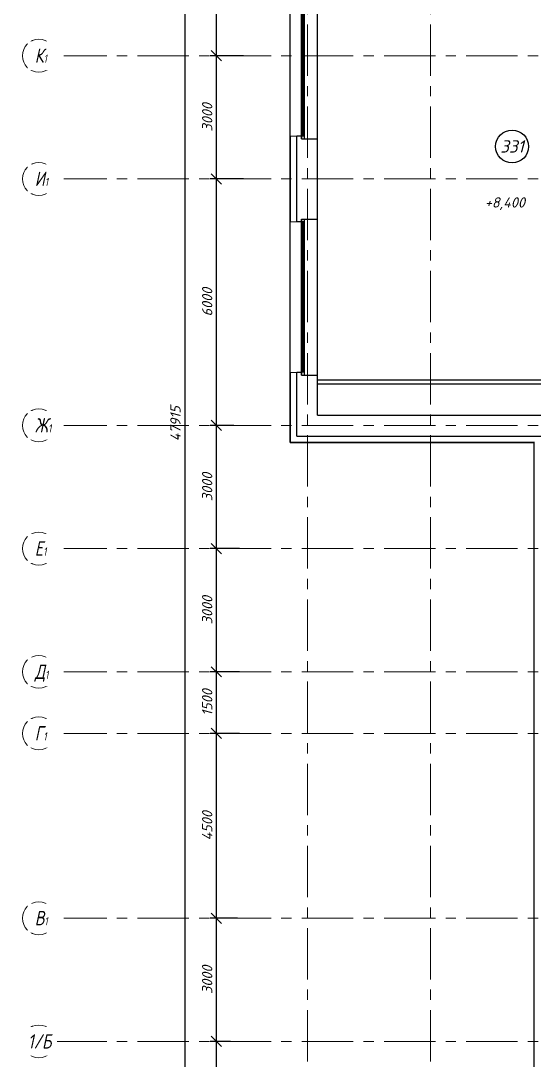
# Model space of a CAD drawing. Header units: millimetres. Extents: x -9096648 to 8741128, y -70248 to 735163.
# Drawn here: x -225207 to -212714, y 331144 to 356452 of the extents above; entities that cross this region are included whole.
import ezdxf
from ezdxf import colors
from ezdxf.entities.mleader import LeaderData, LeaderLine
from ezdxf.enums import TextEntityAlignment as Align
from ezdxf.math import Vec2, Vec3

# ---------------------------------------------------------------- set-up
doc = ezdxf.new("R2010")
doc.units = ezdxf.units.MM
doc.linetypes.add('CENTER', pattern=[2, 1.25, -0.25, 0.25, -0.25])
doc.layers.get('Defpoints').update_dxf_attribs({"color": 6})
for name, color, linetype, lineweight in [('АР_Маркер экспликации', 239, 'Continuous', 13), ('АР_Навесной фасад', 5, 'Continuous', 5), ('АР_Номер помещения', 1, 'Continuous', 25), ('АР_Оси', 193, 'Continuous', 9), ('АР_Оси размеры', 164, 'Continuous', 9), ('АР_Отметки', 250, 'Continuous', 15), ('АР_Перегородки газоблок', 165, 'Continuous', 30), ('АР_Помещения_площадь', 19, 'Continuous', 9), ('АР_Сущ Несущая стена', 202, 'Continuous', 30)]:
    doc.layers.add(name, color=color, linetype=linetype, lineweight=lineweight)
doc.layers.add('АР_новое окно', color=160, linetype='Continuous')
doc.styles.add('ISOCPEUR', font='isocpeui.ttf', dxfattribs={"height": 250})
doc.styles.get("Standard").update_dxf_attribs({"font": 'arial.ttf'})
doc.styles.add('ГОСТ 2.304', font='isocpeur.ttf', dxfattribs={"width": 0.7})
doc.dimstyles.new('СПДС', dxfattribs={"dimscale": 100, "dimtxt": 2.5, "dimasz": 2.5, "dimexe": 1.5, "dimexo": 0, "dimgap": 1, "dimtad": 1, "dimdec": 0, "dimrnd": 1, "dimtxsty": 'ГОСТ 2.304', "dimblk": 'OBLIQUE', "dimcen": 2.5, "dimdle": 1.5, "dimadec": 0, "dimazin": 2, "dimtfac": 0.75, "dimtdec": 0, "dimtmove": 1, "dimatfit": 3, "dimfxl": 1, "dimtolj": 1, "dimarcsym": 1})

# ---------------------------------------------------------------- blocks, each defined once
blk = doc.blocks.new('_Oblique')
at = {"color": 8, "linetype": 'ByBlock', "lineweight": -2}
blk.add_line((-0.5, -0.5), (0.5, 0.5), dxfattribs=at)
blk = doc.blocks.new('*D2904')
at = {"layer": 'Defpoints', "color": 0, "ltscale": 100, "transparency": 16777216}
for p in [(-220447, 331601), (-220105, 331601), (-220105, 328601)]:
    blk.add_point(p, dxfattribs=at)
at = {"layer": 'АР_Оси размеры', "color": 8, "lineweight": -2, "ltscale": 100, "transparency": 16777216}
for p, q in [((-220105, 331601), (-220597, 331601)), ((-220447, 328451), (-220447, 331751)), ((-220105, 328601), (-220597, 328601))]:
    blk.add_line(p, q, dxfattribs=at)
at = {"layer": 'АР_Оси размеры', "color": 8, "lineweight": -2, "ltscale": 100, "transparency": 16777216, "xscale": 250, "yscale": 250, "zscale": 250}
for p, rotation in [((-220447, 331601), 90), ((-220447, 328601), 270)]:
    blk.add_blockref('_Oblique', p, dxfattribs=dict(at, rotation=rotation))
at = {"layer": 'АР_Оси размеры', "color": 8, "ltscale": 100, "transparency": 16777216, "insert": (-220672, 330101), "char_height": 250, "attachment_point": 5, "rotation": 90, "style": 'ISOCPEUR'}
blk.add_mtext('\\A1;3000', dxfattribs=at)
blk = doc.blocks.new('*D2905')
at = {"layer": 'Defpoints', "color": 0, "ltscale": 100, "transparency": 16777216}
for p in [(-220447, 334601), (-219938, 334601), (-220105, 331601)]:
    blk.add_point(p, dxfattribs=at)
at = {"layer": 'АР_Оси размеры', "color": 8, "lineweight": -2, "ltscale": 100, "transparency": 16777216}
for p, q in [((-219938, 334601), (-220597, 334601)), ((-220447, 331451), (-220447, 334751)), ((-220105, 331601), (-220597, 331601))]:
    blk.add_line(p, q, dxfattribs=at)
at = {"layer": 'АР_Оси размеры', "color": 8, "lineweight": -2, "ltscale": 100, "transparency": 16777216, "xscale": 250, "yscale": 250, "zscale": 250}
for p, rotation in [((-220447, 334601), 90), ((-220447, 331601), 270)]:
    blk.add_blockref('_Oblique', p, dxfattribs=dict(at, rotation=rotation))
at = {"layer": 'АР_Оси размеры', "color": 8, "ltscale": 100, "transparency": 16777216, "insert": (-220672, 333101), "char_height": 250, "attachment_point": 5, "rotation": 90, "style": 'ISOCPEUR'}
blk.add_mtext('\\A1;3000', dxfattribs=at)
blk = doc.blocks.new('*D2906')
at = {"layer": 'Defpoints', "color": 0, "ltscale": 100, "transparency": 16777216}
for p in [(-220447, 339101), (-219884, 339101), (-219938, 334601)]:
    blk.add_point(p, dxfattribs=at)
at = {"layer": 'АР_Оси размеры', "color": 8, "lineweight": -2, "ltscale": 100, "transparency": 16777216}
for p, q in [((-220447, 334451), (-220447, 339251)), ((-219884, 339101), (-220597, 339101)), ((-219938, 334601), (-220597, 334601))]:
    blk.add_line(p, q, dxfattribs=at)
at = {"layer": 'АР_Оси размеры', "color": 8, "lineweight": -2, "ltscale": 100, "transparency": 16777216, "xscale": 250, "yscale": 250, "zscale": 250}
for p, rotation in [((-220447, 339101), 90), ((-220447, 334601), 270)]:
    blk.add_blockref('_Oblique', p, dxfattribs=dict(at, rotation=rotation))
at = {"layer": 'АР_Оси размеры', "color": 8, "ltscale": 100, "transparency": 16777216, "insert": (-220672, 336851), "char_height": 250, "attachment_point": 5, "rotation": 90, "style": 'ISOCPEUR'}
blk.add_mtext('\\A1;4500', dxfattribs=at)
blk = doc.blocks.new('*D2907')
at = {"layer": 'Defpoints', "color": 0, "ltscale": 100, "transparency": 16777216}
for p in [(-220447, 340601), (-219884, 340601), (-219884, 339101)]:
    blk.add_point(p, dxfattribs=at)
at = {"layer": 'АР_Оси размеры', "color": 8, "lineweight": -2, "ltscale": 100, "transparency": 16777216}
for p, q in [((-220447, 338951), (-220447, 340751)), ((-219884, 340601), (-220597, 340601)), ((-219884, 339101), (-220597, 339101))]:
    blk.add_line(p, q, dxfattribs=at)
at = {"layer": 'АР_Оси размеры', "color": 8, "lineweight": -2, "ltscale": 100, "transparency": 16777216, "xscale": 250, "yscale": 250, "zscale": 250}
for p, rotation in [((-220447, 340601), 90), ((-220447, 339101), 270)]:
    blk.add_blockref('_Oblique', p, dxfattribs=dict(at, rotation=rotation))
at = {"layer": 'АР_Оси размеры', "color": 8, "ltscale": 100, "transparency": 16777216, "insert": (-220672, 339851), "char_height": 250, "attachment_point": 5, "rotation": 90, "style": 'ISOCPEUR'}
blk.add_mtext('\\A1;1500', dxfattribs=at)
blk = doc.blocks.new('*D2908')
at = {"layer": 'Defpoints', "color": 0, "ltscale": 100, "transparency": 16777216}
for p in [(-220447, 343601), (-220023, 343601), (-219884, 340601)]:
    blk.add_point(p, dxfattribs=at)
at = {"layer": 'АР_Оси размеры', "color": 8, "lineweight": -2, "ltscale": 100, "transparency": 16777216}
for p, q in [((-220447, 340451), (-220447, 343751)), ((-220023, 343601), (-220597, 343601)), ((-219884, 340601), (-220597, 340601))]:
    blk.add_line(p, q, dxfattribs=at)
at = {"layer": 'АР_Оси размеры', "color": 8, "lineweight": -2, "ltscale": 100, "transparency": 16777216, "xscale": 250, "yscale": 250, "zscale": 250}
for p, rotation in [((-220447, 343601), 90), ((-220447, 340601), 270)]:
    blk.add_blockref('_Oblique', p, dxfattribs=dict(at, rotation=rotation))
at = {"layer": 'АР_Оси размеры', "color": 8, "ltscale": 100, "transparency": 16777216, "insert": (-220672, 342101), "char_height": 250, "attachment_point": 5, "rotation": 90, "style": 'ISOCPEUR'}
blk.add_mtext('\\A1;3000', dxfattribs=at)
blk = doc.blocks.new('*D2909')
at = {"layer": 'Defpoints', "color": 0, "ltscale": 100, "transparency": 16777216}
for p in [(-220447, 346601), (-220023, 346601), (-219884, 343601)]:
    blk.add_point(p, dxfattribs=at)
at = {"layer": 'АР_Оси размеры', "color": 8, "lineweight": -2, "ltscale": 100, "transparency": 16777216}
for p, q in [((-220447, 343451), (-220447, 346751)), ((-220023, 346601), (-220597, 346601)), ((-219884, 343601), (-220597, 343601))]:
    blk.add_line(p, q, dxfattribs=at)
at = {"layer": 'АР_Оси размеры', "color": 8, "lineweight": -2, "ltscale": 100, "transparency": 16777216, "xscale": 250, "yscale": 250, "zscale": 250}
for p, rotation in [((-220447, 346601), 90), ((-220447, 343601), 270)]:
    blk.add_blockref('_Oblique', p, dxfattribs=dict(at, rotation=rotation))
at = {"layer": 'АР_Оси размеры', "color": 8, "ltscale": 100, "transparency": 16777216, "insert": (-220672, 345101), "char_height": 250, "attachment_point": 5, "rotation": 90, "style": 'ISOCPEUR'}
blk.add_mtext('\\A1;3000', dxfattribs=at)
blk = doc.blocks.new('*D2910')
at = {"layer": 'Defpoints', "color": 0, "ltscale": 100, "transparency": 16777216}
for p in [(-220447, 352601), (-219792, 352601), (-220023, 346601)]:
    blk.add_point(p, dxfattribs=at)
at = {"layer": 'АР_Оси размеры', "color": 8, "lineweight": -2, "ltscale": 100, "transparency": 16777216}
for p, q in [((-219792, 352601), (-220597, 352601)), ((-220447, 346451), (-220447, 352751)), ((-220023, 346601), (-220597, 346601))]:
    blk.add_line(p, q, dxfattribs=at)
at = {"layer": 'АР_Оси размеры', "color": 8, "lineweight": -2, "ltscale": 100, "transparency": 16777216, "xscale": 250, "yscale": 250, "zscale": 250}
for p, rotation in [((-220447, 352601), 90), ((-220447, 346601), 270)]:
    blk.add_blockref('_Oblique', p, dxfattribs=dict(at, rotation=rotation))
at = {"layer": 'АР_Оси размеры', "color": 8, "ltscale": 100, "transparency": 16777216, "insert": (-220672, 349601), "char_height": 250, "attachment_point": 5, "rotation": 90, "style": 'ISOCPEUR'}
blk.add_mtext('\\A1;6000', dxfattribs=at)
blk = doc.blocks.new('*D2911')
at = {"layer": 'Defpoints', "color": 0, "ltscale": 100, "transparency": 16777216}
for p in [(-220447, 355601), (-219935, 355601), (-219792, 352601)]:
    blk.add_point(p, dxfattribs=at)
at = {"layer": 'АР_Оси размеры', "color": 8, "lineweight": -2, "ltscale": 100, "transparency": 16777216}
for p, q in [((-219935, 355601), (-220597, 355601)), ((-220447, 352451), (-220447, 355751)), ((-219792, 352601), (-220597, 352601))]:
    blk.add_line(p, q, dxfattribs=at)
at = {"layer": 'АР_Оси размеры', "color": 8, "lineweight": -2, "ltscale": 100, "transparency": 16777216, "xscale": 250, "yscale": 250, "zscale": 250}
for p, rotation in [((-220447, 355601), 90), ((-220447, 352601), 270)]:
    blk.add_blockref('_Oblique', p, dxfattribs=dict(at, rotation=rotation))
at = {"layer": 'АР_Оси размеры', "color": 8, "ltscale": 100, "transparency": 16777216, "insert": (-220672, 354101), "char_height": 250, "attachment_point": 5, "rotation": 90, "style": 'ISOCPEUR'}
blk.add_mtext('\\A1;3000', dxfattribs=at)
blk = doc.blocks.new('*D2912')
at = {"layer": 'Defpoints', "color": 0, "ltscale": 100, "transparency": 16777216}
for p in [(-220447, 358601), (-219935, 358601), (-219792, 355601)]:
    blk.add_point(p, dxfattribs=at)
at = {"layer": 'АР_Оси размеры', "color": 8, "lineweight": -2, "ltscale": 100, "transparency": 16777216}
for p, q in [((-220447, 355451), (-220447, 358751)), ((-219935, 358601), (-220597, 358601)), ((-219792, 355601), (-220597, 355601))]:
    blk.add_line(p, q, dxfattribs=at)
at = {"layer": 'АР_Оси размеры', "color": 8, "lineweight": -2, "ltscale": 100, "transparency": 16777216, "xscale": 250, "yscale": 250, "zscale": 250}
for p, rotation in [((-220447, 358601), 90), ((-220447, 355601), 270)]:
    blk.add_blockref('_Oblique', p, dxfattribs=dict(at, rotation=rotation))
at = {"layer": 'АР_Оси размеры', "color": 8, "ltscale": 100, "transparency": 16777216, "insert": (-220672, 357101), "char_height": 250, "attachment_point": 5, "rotation": 90, "style": 'ISOCPEUR'}
blk.add_mtext('\\A1;3000', dxfattribs=at)
blk = doc.blocks.new('*D2916')
at = {"layer": 'Defpoints', "color": 0, "ltscale": 100, "transparency": 16777216}
for p in [(-221273, 370601), (-221273, 322686), (-221217, 322686)]:
    blk.add_point(p, dxfattribs=at)
at = {"layer": 'АР_Оси размеры', "color": 8, "lineweight": -2, "ltscale": 100, "transparency": 16777216}
for p, q in [((-221273, 370601), (-221067, 370601)), ((-221217, 370751), (-221217, 322536)), ((-221273, 322686), (-221067, 322686))]:
    blk.add_line(p, q, dxfattribs=at)
at = {"layer": 'АР_Оси размеры', "color": 8, "lineweight": -2, "ltscale": 100, "transparency": 16777216, "xscale": 250, "yscale": 250, "zscale": 250}
for p, rotation in [((-221217, 370601), 90), ((-221217, 322686), 270)]:
    blk.add_blockref('_Oblique', p, dxfattribs=dict(at, rotation=rotation))
at = {"layer": 'АР_Оси размеры', "color": 8, "ltscale": 100, "transparency": 16777216, "insert": (-221444, 346643), "char_height": 250, "attachment_point": 5, "rotation": 90, "style": 'ISOCPEUR'}
blk.add_mtext('\\A1;47915', dxfattribs=at)
blk = doc.blocks.new('*U2171')
at = {"layer": 'АР_Номер помещения', "color": 8}
blk.add_circle((1135, -4684), 400, dxfattribs=at)
at = {"color": 8, "style": 'ISOCPEUR', "flags": 1}
blk.add_attdef('КАТЕГОРИЯ', (-499, -2092), '', height=250, dxfattribs=at)
at = {"layer": 'АР_Номер помещения', "color": 8, "style": 'ISOCPEUR'}
blk.add_attdef('НОМЕР_ПОМЕЩЕНИЯ', text='', height=300, dxfattribs=at).set_placement((1135, -4684), align=Align.MIDDLE_CENTER)
at = {"layer": 'АР_Помещения_площадь', "color": 8, "lineweight": 30, "flags": 104}
blk.add_attdef('ИМЯ_ПОМЕЩЕНИЯ', text='', height=100, dxfattribs=at).set_placement((158, 1217), align=Align.MIDDLE_CENTER)
at = {"layer": 'АР_Помещения_площадь', "color": 8, "style": 'ISOCPEUR'}
blk.add_attdef('ПЛОЩАДЬ_ПОМЕЩЕНИЯ', text='', height=200, dxfattribs=at).set_placement((6388, -10752), align=Align.MIDDLE_RIGHT)
blk = doc.blocks.new('*U1961')
at = {"layer": 'АР_новое окно', "color": 8, "lineweight": 20}
for p, q in [((0, 3800), (-70, 3800)), ((0, 0), (-70, 0))]:
    blk.add_line(p, q, dxfattribs=at)
at = {"layer": 'АР_новое окно', "color": 8}
for p, q in [((-70, 3800), (-70, 0)), ((-70, 0), (-70, 3800)), ((0, 3800), (0, 0)), ((0, 3730), (-70, 3730)), ((-35, 3730), (-35, 70)), ((0, 70), (-70, 70))]:
    blk.add_line(p, q, dxfattribs=at)
blk = doc.blocks.new('_DotSmall')
at = {"color": 8, "linetype": 'ByBlock', "const_width": 0.5}
blk.add_lwpolyline([(-0.0625, 0, 1), (0.0625, 0, 1)], format="xyb", close=True, dxfattribs=at)

msp = doc.modelspace()

# ---------------------------------------------------------------- linework, layer by layer
at = {"layer": 'АР_Навесной фасад', "color": 8, "ltscale": 100}
for points in [[(-218493.59, 353640.68), (-218653.92, 353640.68)], [(-218493.59, 351560.68), (-218653.92, 351560.68)], [(-218493.59, 347890.68), (-218653.92, 347890.68)]]:
    msp.add_lwpolyline(points, dxfattribs=at)
at = {"layer": 'АР_новое окно', "color": 8, "ltscale": 100}
for p, q in [((-218653.92, 346180.68), (-218653.92, 359020.68)), ((-218643.92, 351560.68), (-218643.92, 353640.68)), ((-218643.92, 346190.68), (-218643.92, 347890.68)), ((-218653.92, 346180.68), (-212714.04, 346180.68)), ((-218643.92, 346190.68), (-212704.04, 346190.68))]:
    msp.add_line(p, q, dxfattribs=at)
at = {"layer": 'АР_новое окно', "color": 8}
for p, q in [((-217983.92, 353575.68), (-217983.92, 357375.68)), ((-217983.92, 347825.68), (-217983.92, 351625.68)), ((-212714.04, 321885.68), (-212714.04, 346180.68))]:
    msp.add_line(p, q, dxfattribs=at)
at = {"layer": 'АР_Оси', "color": 8, "linetype": 'CENTER', "ltscale": 1000}
for p, q in [((-218233.92, 374363.15), (-218233.92, 318630.8)), ((-215233.92, 374363.15), (-215233.92, 318630.8)), ((-224367.61, 355600.68), (-141189.21, 355600.68)), ((-224367.61, 352600.68), (-141189.21, 352600.68)), ((-224367.61, 346600.68), (-141189.21, 346600.68)), ((-224367.61, 343600.68), (-141189.21, 343600.68)), ((-224367.61, 340600.68), (-141189.21, 340600.68)), ((-224367.61, 339100.68), (-141189.21, 339100.68)), ((-224367.61, 334600.68), (-141189.21, 334600.68)), ((-224367.61, 331600.68), (-141189.21, 331600.68))]:
    msp.add_line(p, q, dxfattribs=at)
at = {"layer": 'АР_Оси', "color": 8, "ltscale": 0.5}
for centre in [(-224767.61, 355600.68), (-224767.61, 352600.68), (-224767.61, 346600.68), (-224767.61, 343600.68), (-224767.61, 340600.68), (-224767.61, 339100.68), (-224767.61, 334600.68), (-224767.61, 331600.68)]:
    msp.add_circle(centre, 400, dxfattribs=at)
at = {"layer": 'АР_Перегородки газоблок', "color": 8, "ltscale": 100}
for p, q in [((-210264.04, 347700.68), (-217983.92, 347700.68)), ((-210364.04, 347600.68), (-217983.92, 347600.68))]:
    msp.add_line(p, q, dxfattribs=at)
at = {"layer": 'АР_Сущ Несущая стена', "color": 8, "lineweight": 15, "ltscale": 100}
for p, q in [((-218375, 353575.68), (-218375, 357375.68)), ((-218375, 347825.68), (-218375, 351625.68))]:
    msp.add_line(p, q, dxfattribs=at)
at = {"layer": 'АР_Сущ Несущая стена', "color": 8, "ltscale": 100}
for p, q in [((-218493.92, 351560.68), (-218493.92, 353640.68)), ((-218375, 353640.68), (-218493.92, 353640.68)), ((-218375, 353575.68), (-218375, 353640.68)), ((-218375, 353575.68), (-217983.92, 353575.68)), ((-217983.92, 351625.68), (-217983.92, 353575.68)), ((-218375, 351560.68), (-218493.92, 351560.68)), ((-218375, 351625.68), (-217983.92, 351625.68)), ((-218375, 351560.68), (-218375, 351625.68)), ((-218493.92, 346340.68), (-218493.92, 347890.68)), ((-218375, 347890.68), (-218493.92, 347890.68)), ((-218375, 347825.68), (-218375, 347890.68)), ((-218375, 347825.68), (-217983.92, 347825.68)), ((-217983.92, 346850.68), (-217983.92, 347825.68)), ((-217983.92, 346850.68), (-211914.04, 346850.68)), ((-218493.92, 346340.68), (-212554.04, 346340.68))]:
    msp.add_line(p, q, dxfattribs=at)

# ---------------------------------------------------------------- block references
at = {"layer": 'АР_Маркер экспликации', "color": 8}
ref = msp.add_blockref('*U2171', (-214388.16, 358075.44), dxfattribs=at)
ref.add_attrib('НОМЕР_ПОМЕЩЕНИЯ', '331', dxfattribs={"layer": 'АР_Номер помещения', "color": 8, "height": 300, "style": 'ISOCPEUR'}).set_placement((-213252.92, 353391.92), align=Align.MIDDLE_CENTER)
at = {"layer": 'АР_новое окно', "color": 8, "xscale": -1, "rotation": 180}
for p in [(-218305, 357375.68), (-218305, 351625.68)]:
    msp.add_blockref('*U1961', p, dxfattribs=at)

# ---------------------------------------------------------------- dimensions: what is measured, and where the dimension line sits
at = {"layer": 'АР_Оси размеры', "color": 8, "ltscale": 100}
for base, p1, p2, picture, middle in [((-221217.16, 322685.68), (-221272.97, 370600.68), (-221272.97, 322685.68), '*D2916', (-221443.77, 346643.18)), ((-220446.6, 358600.68), (-219792.33, 355600.68), (-219935.33, 358600.68), '*D2912', (-220671.6, 357100.68)), ((-220446.6, 355600.68), (-219792.33, 352600.68), (-219935.33, 355600.68), '*D2911', (-220671.6, 354100.68)), ((-220446.6, 352600.68), (-220023.12, 346600.68), (-219792.33, 352600.68), '*D2910', (-220671.6, 349600.68)), ((-220446.6, 346600.68), (-219883.62, 343600.68), (-220023.12, 346600.68), '*D2909', (-220671.6, 345100.68)), ((-220446.6, 343600.68), (-219883.62, 340600.68), (-220023.12, 343600.68), '*D2908', (-220671.6, 342100.68)), ((-220446.6, 340600.68), (-219883.62, 339100.68), (-219883.62, 340600.68), '*D2907', (-220671.6, 339850.68)), ((-220446.6, 339100.68), (-219937.69, 334600.68), (-219883.62, 339100.68), '*D2906', (-220671.6, 336850.68)), ((-220446.6, 334600.68), (-220104.66, 331600.68), (-219937.69, 334600.68), '*D2905', (-220671.6, 333100.68)), ((-220446.6, 331600.68), (-220104.66, 328600.68), (-220104.66, 331600.68), '*D2904', (-220671.6, 330100.68))]:
    dim = msp.add_linear_dim(base=base, p1=p1, p2=p2, angle=90, dimstyle='СПДС', override={"dimtxsty": 'ISOCPEUR', "dimclrd": 8, "dimclre": 8, "dimclrt": 8}, dxfattribs=at)
    dim.commit()
    dim.dimension.update_dxf_attribs({"geometry": picture, "text_midpoint": middle})

# ---------------------------------------------------------------- leaders
at = {"layer": 'АР_Отметки', "color": 8}
ml = msp.add_multileader_mtext('Standard', dxfattribs=at)
ml.set_content('+8,400', color=8, style='ISOCPEUR')
ml.set_leader_properties(color=8, linetype='Continuous', lineweight=-1)
ml.set_arrow_properties(name='DOTSMALL')
ml.build(insert=Vec2(0, 0))
ml.multileader.update_dxf_attribs({"has_text_frame": 1, "text_left_attachment_type": 4, "text_right_attachment_type": 4, "dogleg_length": 100, "arrow_head_size": 180})
ctx = ml.context
ctx.base_point, ctx.char_height, ctx.arrow_head_size, ctx.landing_gap_size, ctx.plane_origin = Vec3(-213964.52, 351820.44), 250, 180, 50, Vec3(-213737.24, 351613.27)
ctx.left_attachment, ctx.right_attachment = 4, 4
notes = []
notes.append((ctx, [(0, (0, 0, 0), (0, 0), (1, 0), 1, [])]))
ctx.mtext.insert, ctx.mtext.width, ctx.mtext.line_spacing_style, ctx.mtext.flow_direction = Vec3(-213914.52, 352153.77), 852.697, 2, 5
for ctx, leaders in notes:
    for number, flags, end, landing, length, lines in leaders:
        leader = LeaderData()
        leader.index, (leader.has_last_leader_line, leader.has_dogleg_vector, leader.attachment_direction) = number, flags
        leader.last_leader_point, leader.dogleg_vector, leader.dogleg_length = Vec3(end), Vec3(landing), length
        for number, points, colour, breaks in lines:
            line = LeaderLine()
            line.index, line.vertices, line.color, line.breaks = number, Vec3.list(points), colors.encode_raw_color(colour), breaks
            leader.lines.append(line)
        ctx.leaders.append(leader)

# ---------------------------------------------------------------- next in the draw order: texts
at = {"layer": 'АР_Оси', "color": 8, "char_height": 350, "width": 528.8202, "attachment_point": 1, "line_spacing_factor": 1.149209, "style": 'ISOCPEUR', "bg_fill": 2}
for s, insert in [('{\\W0.8;К\\H0.57143x;1}', (-224867.43, 355778.46)), ('{\\W0.8;И\\H0.57143x;1}', (-224867.43, 352778.46)), ('{\\W0.8;Ж\\H0.57143x;1}', (-224867.43, 346778.46)), ('{\\W0.8;Е\\H0.57143x;1}', (-224867.43, 343778.46)), ('{\\W0.8;Д\\H0.57143x;1}', (-224867.43, 340778.46)), ('{\\W0.8;Г\\H0.57143x;1}', (-224867.43, 339278.46)), ('{\\W0.8;В\\H0.57143x;1}', (-224867.43, 334778.46)), ('{\\W0.8;1/Б}', (-225032.39, 331778.46))]:
    msp.add_mtext(s, dxfattribs=dict(at, insert=insert))

doc.saveas('drawing.dxf')
